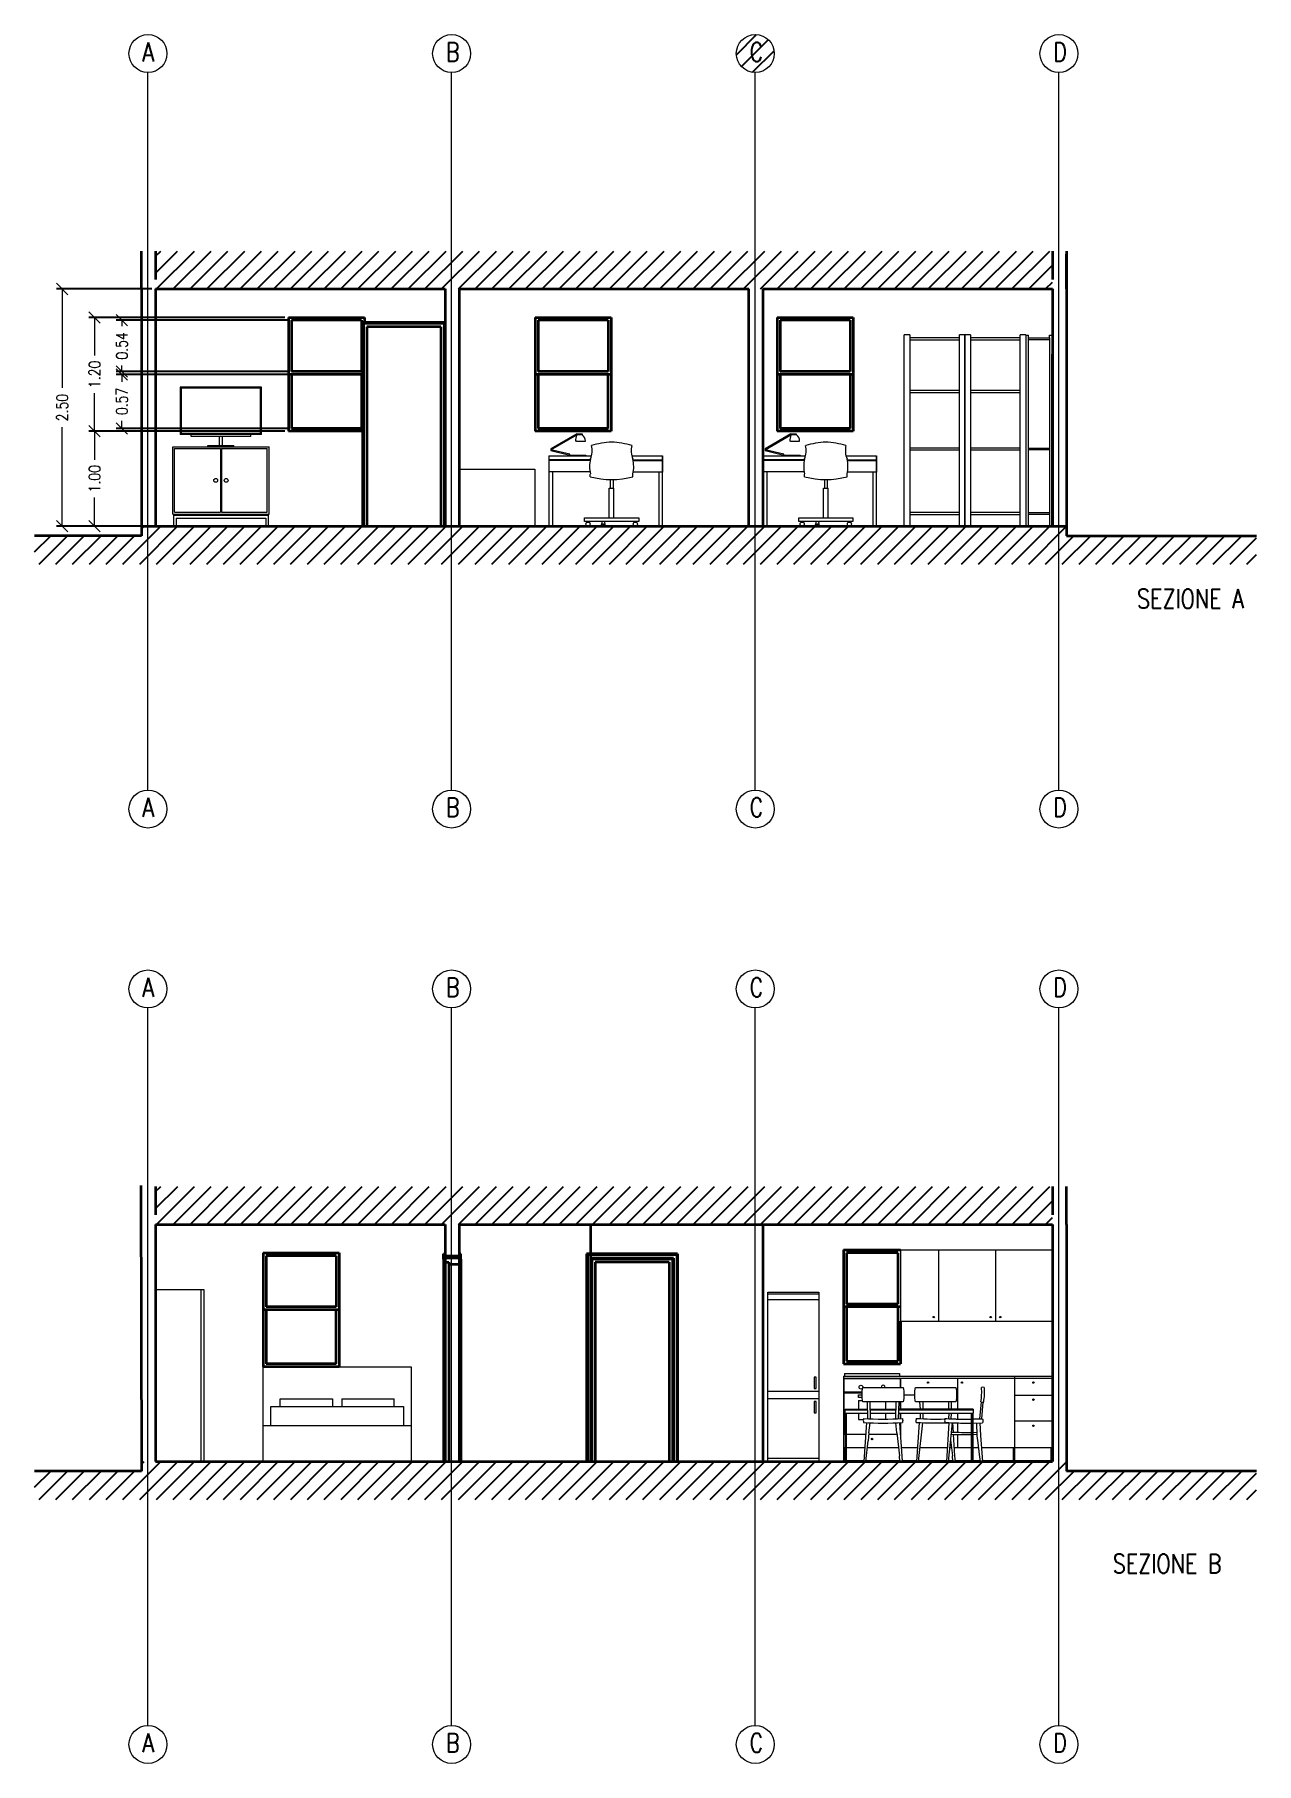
# Model space of a CAD drawing. Header units: metres. Extents: x 291.3 to 317.6, y 133.9 to 179.2.
# Drawn here: x 293.12 to 305.99, y 160.99 to 179.21 of the extents above; entities that cross this region are included whole.
import ezdxf

# ---------------------------------------------------------------- set-up
doc = ezdxf.new("R2010")
doc.units = ezdxf.units.M
for name, color, linetype, lineweight in [('A-ANNO-DIMS', 3, 'Continuous', 18), ('A-ANNO-TEXT', 3, 'Continuous', 18), ('A-ELEV-MBE1', 7, 'Continuous', 35), ('A-FURN', 8, 'Continuous', 18), ('A-SECT-MCUT', 2, 'Continuous', 35)]:
    doc.layers.add(name, color=color, linetype=linetype, lineweight=lineweight)
doc.layers.add('A-ANNO-SCRN', color=30, linetype='Continuous')
doc.styles.add('E-ROMANS', font='romans.shx', dxfattribs={"width": 0.8})
doc.dimstyles.new('E-0100_ARW_18', dxfattribs={"dimscale": 0.001, "dimtxt": 180, "dimasz": 180, "dimexe": 90, "dimexo": 60, "dimgap": 90, "dimtad": 0, "dimzin": 0, "dimdsep": 46, "dimtxsty": 'E-ROMANS', "dimblk": 'OPEN90', "dimcen": 90, "dimclrd": 256, "dimclre": 256, "dimclrt": 256, "dimadec": 0, "dimazin": 0, "dimtfac": 1, "dimtmove": 1, "dimatfit": 3, "dimldrblk": 'OPEN90', "dimfxl": 1, "dimtfill": 1, "dimtolj": 1, "dimtzin": 0, "dimarcsym": 0})

# ---------------------------------------------------------------- blocks, each defined once
blk = doc.blocks.new('_Oblique')
at = {"color": 0, "linetype": 'ByBlock', "lineweight": -2}
blk.add_line((-0.5, -0.5), (0.5, 0.5), dxfattribs=at)
blk = doc.blocks.new('*D7')
at = {"layer": 'A-ANNO-DIMS', "lineweight": -2, "transparency": 16777216}
for p, q in [((294.354, 176.526), (293.35, 176.526)), ((294.354, 174.026), (293.35, 174.026))]:
    blk.add_line(p, q, dxfattribs=at)
at = {"layer": 'A-ANNO-DIMS', "transparency": 16777216}
for p, q in [((293.41, 176.526), (293.41, 175.483)), ((293.41, 174.026), (293.41, 175.07))]:
    blk.add_line(p, q, dxfattribs=at)
at = {"layer": 'A-ANNO-DIMS', "transparency": 16777216, "xscale": 0.12, "yscale": 0.12, "zscale": 0.12}
for p, rotation in [((293.41, 176.526), 90), ((293.41, 174.026), 270)]:
    blk.add_blockref('_Oblique', p, dxfattribs=dict(at, rotation=rotation))
at = {"layer": 'A-ANNO-DIMS', "transparency": 16777216, "insert": (293.41, 175.276), "char_height": 0.12, "attachment_point": 5, "rotation": 90, "style": 'E-ROMANS', "bg_fill": 3, "box_fill_scale": 1.1, "bg_fill_color": 256, "bg_fill_true_color": 13158600, "bg_fill_transparency": 0}
blk.add_mtext('\\A1;2.50', dxfattribs=at)
blk = doc.blocks.new('_Open90')
at = {"color": 0, "linetype": 'ByBlock', "lineweight": -2}
for p, q in [((0, 0), (-1, 0)), ((-0.5, 0.5), (0, 0)), ((0, 0), (-0.5, -0.5))]:
    blk.add_line(p, q, dxfattribs=at)
blk = doc.blocks.new('*D3')
at = {"layer": 'A-ANNO-DIMS', "lineweight": -2, "transparency": 16777216}
for p, q in [((295.754, 176.226), (293.69, 176.226)), ((295.754, 175.026), (293.69, 175.026))]:
    blk.add_line(p, q, dxfattribs=at)
at = {"layer": 'A-ANNO-DIMS', "transparency": 16777216}
for p, q in [((293.75, 176.226), (293.75, 175.826)), ((293.75, 175.026), (293.75, 175.427))]:
    blk.add_line(p, q, dxfattribs=at)
at = {"layer": 'A-ANNO-DIMS', "transparency": 16777216, "xscale": 0.12, "yscale": 0.12, "zscale": 0.12}
for p, rotation in [((293.75, 176.226), 90), ((293.75, 175.026), 270)]:
    blk.add_blockref('_Oblique', p, dxfattribs=dict(at, rotation=rotation))
at = {"layer": 'A-ANNO-DIMS', "transparency": 16777216, "insert": (293.75, 175.626), "char_height": 0.12, "attachment_point": 5, "rotation": 90, "style": 'E-ROMANS', "bg_fill": 3, "box_fill_scale": 1.1, "bg_fill_color": 256, "bg_fill_true_color": 13158600, "bg_fill_transparency": 0}
blk.add_mtext('\\A1;1.20', dxfattribs=at)
blk = doc.blocks.new('*D4')
at = {"layer": 'A-ANNO-DIMS', "lineweight": -2, "transparency": 16777216}
for p, q in [((295.754, 175.026), (293.69, 175.026)), ((295.754, 174.026), (293.69, 174.026))]:
    blk.add_line(p, q, dxfattribs=at)
at = {"layer": 'A-ANNO-DIMS', "transparency": 16777216}
for p, q in [((293.75, 175.026), (293.75, 174.726)), ((293.75, 174.026), (293.75, 174.327))]:
    blk.add_line(p, q, dxfattribs=at)
at = {"layer": 'A-ANNO-DIMS', "transparency": 16777216, "xscale": 0.12, "yscale": 0.12, "zscale": 0.12}
for p, rotation in [((293.75, 175.026), 90), ((293.75, 174.026), 270)]:
    blk.add_blockref('_Oblique', p, dxfattribs=dict(at, rotation=rotation))
at = {"layer": 'A-ANNO-DIMS', "transparency": 16777216, "insert": (293.75, 174.526), "char_height": 0.12, "attachment_point": 5, "rotation": 90, "style": 'E-ROMANS', "bg_fill": 3, "box_fill_scale": 1.1, "bg_fill_color": 256, "bg_fill_true_color": 13158600, "bg_fill_transparency": 0}
blk.add_mtext('\\A1;1.00', dxfattribs=at)
blk = doc.blocks.new('*D5')
at = {"layer": 'A-ANNO-DIMS', "lineweight": -2, "transparency": 16777216}
for p, q in [((295.784, 176.196), (293.978, 176.196)), ((295.784, 175.656), (293.978, 175.656))]:
    blk.add_line(p, q, dxfattribs=at)
at = {"layer": 'A-ANNO-DIMS', "transparency": 16777216}
for p, q in [((294.038, 176.196), (294.038, 176.135)), ((294.038, 175.656), (294.038, 175.718))]:
    blk.add_line(p, q, dxfattribs=at)
at = {"layer": 'A-ANNO-DIMS', "transparency": 16777216, "xscale": 0.12, "yscale": 0.12, "zscale": 0.12}
for p, rotation in [((294.038, 176.196), 90), ((294.038, 175.656), 270)]:
    blk.add_blockref('_Oblique', p, dxfattribs=dict(at, rotation=rotation))
at = {"layer": 'A-ANNO-DIMS', "transparency": 16777216, "insert": (294.038, 175.926), "char_height": 0.12, "attachment_point": 5, "rotation": 90, "style": 'E-ROMANS', "bg_fill": 3, "box_fill_scale": 1.1, "bg_fill_color": 256, "bg_fill_true_color": 13158600, "bg_fill_transparency": 0}
blk.add_mtext('\\A1;0.54', dxfattribs=at)
blk = doc.blocks.new('*D6')
at = {"layer": 'A-ANNO-DIMS', "lineweight": -2, "transparency": 16777216}
for p, q in [((295.784, 175.626), (293.978, 175.626)), ((295.784, 175.056), (293.978, 175.056))]:
    blk.add_line(p, q, dxfattribs=at)
at = {"layer": 'A-ANNO-DIMS', "transparency": 16777216}
for p, q in [((294.038, 175.626), (294.038, 175.548)), ((294.038, 175.056), (294.038, 175.135))]:
    blk.add_line(p, q, dxfattribs=at)
at = {"layer": 'A-ANNO-DIMS', "transparency": 16777216, "xscale": 0.12, "yscale": 0.12, "zscale": 0.12}
for p, rotation in [((294.038, 175.626), 90), ((294.038, 175.056), 270)]:
    blk.add_blockref('_Oblique', p, dxfattribs=dict(at, rotation=rotation))
at = {"layer": 'A-ANNO-DIMS', "transparency": 16777216, "insert": (294.038, 175.341), "char_height": 0.12, "attachment_point": 5, "rotation": 90, "style": 'E-ROMANS', "bg_fill": 3, "box_fill_scale": 1.1, "bg_fill_color": 256, "bg_fill_true_color": 13158600, "bg_fill_transparency": 0}
blk.add_mtext('\\A1;0.57', dxfattribs=at)

msp = doc.modelspace()

# ---------------------------------------------------------------- hatches: boundary and pattern name
at = {"layer": 'A-ANNO-SCRN'}
h = msp.add_hatch(dxfattribs=at)
h.set_pattern_fill('ANSI31', color=256)
h.set_pattern_definition([(45, (200.25195, 137.24432), (-0.08838835, 0.08838835), [])])
h.paths.add_polyline_path([(300.913, 179.007, 1), (300.513, 179.007, 1)])
h.paths.add_polyline_path([(300.603, 178.874), (300.817, 178.874), (300.817, 179.174), (300.603, 179.174)], flags=24)
h = msp.add_hatch(dxfattribs=at)
h.set_pattern_fill('ANSI31', color=0)
h.set_pattern_definition([(45, (200.25195, 117.5952), (-0.08838835, 0.08838835), [])])
h.paths.add_polyline_path([(294.394, 166.668), (294.394, 167.068), (303.844, 167.068), (303.844, 166.668)])
h = msp.add_hatch(dxfattribs=at)
h.set_pattern_fill('ANSI31', color=0)
h.set_pattern_definition([(45, (200.25195, 114.6952), (-0.08838835, 0.08838835), [])])
h.paths.add_polyline_path([(293.118, 164.068), (293.118, 163.768), (305.994, 163.768), (305.994, 164.068), (303.994, 164.068), (303.994, 164.168), (294.244, 164.168), (294.244, 164.068)])

# ---------------------------------------------------------------- linework, layer by layer
at = {"layer": 'A-ANNO-DIMS'}
for p, q in [((297.513, 171.245), (297.513, 178.807)), ((300.713, 171.245), (300.713, 178.807)), ((303.913, 171.245), (303.913, 178.807)), ((294.313, 161.387), (294.313, 168.949)), ((297.513, 161.387), (297.513, 168.949)), ((300.713, 161.387), (300.713, 168.949)), ((303.913, 161.387), (303.913, 168.949))]:
    msp.add_line(p, q, dxfattribs=at)
for centre in [(294.313, 179.007), (297.513, 179.007), (300.713, 179.007), (303.913, 179.007), (294.313, 171.045), (297.513, 171.045), (300.713, 171.045), (303.913, 171.045), (294.313, 169.149), (297.513, 169.149), (300.713, 169.149), (303.913, 169.149), (294.313, 161.187), (297.513, 161.187), (300.713, 161.187), (303.913, 161.187)]:
    msp.add_circle(centre, 0.2, dxfattribs=at)
at = {"layer": 'A-ELEV-MBE1'}
for p, q in [((295.794, 176.226), (295.794, 175.026)), ((296.564, 176.196), (295.824, 176.196)), ((295.824, 176.196), (295.824, 175.656)), ((296.564, 176.196), (296.564, 175.656)), ((296.594, 176.226), (296.594, 176.171)), ((298.394, 176.226), (298.394, 175.026)), ((298.394, 176.226), (299.194, 176.226)), ((299.164, 176.196), (298.424, 176.196)), ((298.424, 176.196), (298.424, 175.656)), ((299.164, 176.196), (299.164, 175.656)), ((299.194, 176.226), (299.194, 175.026)), ((300.944, 176.226), (300.944, 175.026)), ((300.944, 176.226), (301.744, 176.226)), ((301.714, 176.196), (300.974, 176.196)), ((300.974, 176.196), (300.974, 175.656)), ((301.714, 176.196), (301.714, 175.656)), ((301.744, 176.226), (301.744, 175.026)), ((296.574, 176.171), (296.574, 174.026)), ((297.444, 176.171), (296.574, 176.171)), ((296.584, 176.161), (296.584, 174.026)), ((297.434, 176.161), (296.584, 176.161)), ((296.619, 176.126), (296.619, 174.026)), ((297.399, 176.126), (296.619, 176.126)), ((297.399, 176.126), (297.399, 174.026)), ((297.434, 176.161), (297.434, 174.026)), ((297.444, 176.171), (297.444, 174.026)), ((295.824, 175.626), (295.824, 175.056)), ((296.564, 175.626), (296.564, 175.056)), ((298.424, 175.626), (298.424, 175.056)), ((299.164, 175.056), (299.164, 175.626)), ((300.974, 175.626), (300.974, 175.056)), ((301.714, 175.626), (301.714, 175.056)), ((296.574, 175.026), (295.794, 175.026)), ((296.564, 175.056), (295.824, 175.056)), ((299.194, 175.026), (298.394, 175.026)), ((299.164, 175.056), (298.424, 175.056)), ((301.744, 175.026), (300.944, 175.026)), ((301.714, 175.056), (300.974, 175.056)), ((295.527, 166.368), (296.327, 166.368)), ((295.527, 166.368), (295.527, 165.168)), ((296.327, 166.368), (296.327, 165.168)), ((297.429, 166.303), (297.429, 166.358)), ((297.429, 166.358), (297.444, 166.358)), ((297.609, 166.358), (297.594, 166.358)), ((297.609, 166.303), (297.609, 166.358)), ((299.895, 166.358), (298.935, 166.358)), ((298.935, 166.358), (298.935, 164.168)), ((299.895, 166.358), (299.895, 164.168)), ((301.644, 166.398), (301.644, 165.198)), ((301.644, 166.398), (302.244, 166.398)), ((302.214, 166.368), (301.674, 166.368)), ((301.674, 166.368), (301.674, 165.828)), ((302.214, 166.368), (302.214, 165.828)), ((296.297, 166.338), (295.557, 166.338)), ((295.557, 166.338), (295.557, 165.798)), ((296.297, 166.338), (296.297, 165.798)), ((297.444, 166.303), (297.429, 166.303)), ((297.429, 166.303), (297.429, 164.168)), ((297.444, 166.338), (297.444, 166.268)), ((297.594, 166.313), (297.444, 166.313)), ((297.444, 166.268), (297.484, 166.268)), ((297.484, 166.268), (297.484, 166.248)), ((297.484, 166.268), (297.484, 164.168)), ((297.484, 166.248), (297.594, 166.248)), ((297.594, 166.303), (297.609, 166.303)), ((297.609, 166.303), (297.609, 164.168)), ((298.945, 166.348), (298.945, 164.168)), ((299.885, 166.348), (298.945, 166.348)), ((298.98, 166.313), (298.98, 164.168)), ((299.85, 166.313), (298.98, 166.313)), ((298.99, 166.303), (298.99, 164.168)), ((299.84, 166.303), (298.99, 166.303)), ((299.805, 166.268), (299.025, 166.268)), ((299.025, 166.268), (299.025, 164.168)), ((299.805, 166.268), (299.805, 164.168)), ((299.84, 166.303), (299.84, 164.168)), ((299.85, 166.313), (299.85, 164.168)), ((299.885, 166.348), (299.885, 164.168)), ((295.557, 165.768), (295.557, 165.198)), ((296.297, 165.198), (296.297, 165.768)), ((301.674, 165.798), (301.674, 165.228)), ((302.214, 165.798), (302.214, 165.228)), ((302.244, 165.648), (302.244, 165.198)), ((296.327, 165.168), (295.527, 165.168)), ((296.297, 165.198), (295.557, 165.198)), ((301.644, 165.198), (302.244, 165.198)), ((301.674, 165.228), (302.214, 165.228))]:
    msp.add_line(p, q, dxfattribs=at)
for points in [[(296.564, 175.656), (295.824, 175.656)], [(299.164, 175.656), (298.424, 175.656)], [(301.714, 175.656), (300.974, 175.656)], [(296.574, 175.626), (295.794, 175.626)], [(299.194, 175.626), (298.394, 175.626)], [(301.744, 175.626), (300.944, 175.626)], [(297.444, 166.268), (297.444, 164.168)], [(302.214, 165.828), (301.674, 165.828)], [(296.327, 165.768), (295.527, 165.768)], [(296.297, 165.798), (295.557, 165.798)], [(302.244, 165.798), (301.644, 165.798)]]:
    msp.add_lwpolyline(points, dxfattribs=at)
at = {"layer": 'A-FURN'}
for p, q in [((302.283, 174.026), (302.283, 176.041)), ((302.34, 176.041), (302.283, 176.041)), ((302.34, 176.041), (302.34, 174.026)), ((302.866, 176.01), (302.34, 176.01)), ((302.866, 174.026), (302.866, 176.041)), ((302.923, 176.041), (302.866, 176.041)), ((302.923, 176.041), (302.923, 174.026)), ((302.923, 174.026), (302.923, 176.041)), ((302.98, 176.041), (302.923, 176.041)), ((302.98, 176.041), (302.98, 174.026)), ((303.506, 176.01), (302.98, 176.01)), ((303.506, 174.026), (303.506, 176.041)), ((303.563, 176.041), (303.506, 176.041)), ((303.563, 176.041), (303.563, 174.026)), ((303.563, 176.04), (303.563, 174.026)), ((303.563, 176.04), (303.593, 176.04)), ((303.593, 176.01), (303.593, 176.04)), ((303.593, 174.026), (303.593, 176.01)), ((303.593, 176.01), (303.814, 176.01)), ((303.814, 176.01), (303.814, 176.04)), ((303.814, 176.04), (303.844, 176.04)), ((303.814, 176.01), (303.814, 174.026)), ((302.34, 175.99), (302.866, 175.99)), ((302.98, 175.99), (303.506, 175.99)), ((303.814, 175.99), (303.593, 175.99)), ((294.652, 175.49), (294.652, 174.994)), ((295.508, 175.49), (294.652, 175.49)), ((294.662, 175.48), (294.662, 175.004)), ((295.498, 175.48), (294.662, 175.48)), ((295.498, 175.004), (295.498, 175.48)), ((295.508, 174.994), (295.508, 175.49)), ((302.866, 175.456), (302.34, 175.456)), ((302.34, 175.436), (302.866, 175.436)), ((303.506, 175.456), (302.98, 175.456)), ((302.98, 175.436), (303.506, 175.436)), ((303.814, 175.256), (303.814, 175.236)), ((295.508, 174.994), (294.652, 174.994)), ((295.498, 175.004), (294.662, 175.004)), ((294.767, 174.973), (294.767, 174.994)), ((295.397, 174.973), (294.767, 174.973)), ((295.067, 174.878), (295.067, 174.973)), ((295.097, 174.878), (295.097, 174.973)), ((295.397, 174.973), (295.397, 174.994)), ((298.831, 174.998), (298.559, 174.842)), ((298.559, 174.832), (298.831, 174.988)), ((298.828, 174.922), (298.819, 174.922)), ((298.828, 174.922), (298.923, 174.922)), ((298.831, 174.998), (298.889, 174.998)), ((298.831, 174.988), (298.831, 174.998)), ((298.889, 174.988), (298.831, 174.988)), ((298.889, 174.998), (298.889, 174.988)), ((298.889, 174.998), (298.889, 174.988)), ((301.088, 174.998), (300.816, 174.842)), ((300.816, 174.832), (301.088, 174.988)), ((301.085, 174.922), (301.076, 174.922)), ((301.085, 174.922), (301.18, 174.922)), ((301.088, 174.998), (301.145, 174.998)), ((301.088, 174.988), (301.088, 174.998)), ((301.145, 174.988), (301.088, 174.988)), ((301.145, 174.998), (301.145, 174.988)), ((301.145, 174.998), (301.145, 174.988)), ((294.574, 174.153), (294.574, 174.864)), ((294.574, 174.153), (294.574, 174.864)), ((294.574, 174.864), (295.59, 174.864)), ((294.594, 174.173), (294.594, 174.844)), ((294.594, 174.844), (295.077, 174.844)), ((294.945, 174.878), (295.218, 174.878)), ((294.945, 174.864), (294.945, 174.878)), ((295.077, 174.844), (295.077, 174.173)), ((295.087, 174.844), (295.57, 174.844)), ((295.087, 174.844), (295.087, 174.173)), ((295.218, 174.864), (295.218, 174.878)), ((295.57, 174.173), (295.57, 174.844)), ((295.59, 174.153), (295.59, 174.864)), ((298.537, 174.766), (298.986, 174.766)), ((298.537, 174.766), (298.537, 174.026)), ((298.559, 174.842), (298.559, 174.832)), ((298.559, 174.832), (298.559, 174.822)), ((298.758, 174.786), (298.559, 174.832)), ((298.559, 174.822), (298.758, 174.776)), ((298.748, 174.776), (298.748, 174.771)), ((298.748, 174.776), (298.928, 174.776)), ((298.748, 174.776), (298.838, 174.776)), ((298.748, 174.766), (298.748, 174.776)), ((298.748, 174.776), (298.758, 174.776)), ((298.928, 174.766), (298.748, 174.766)), ((298.758, 174.776), (298.758, 174.786)), ((298.838, 174.776), (298.838, 174.776)), ((298.928, 174.776), (298.928, 174.766)), ((299.413, 174.766), (299.735, 174.766)), ((299.735, 174.026), (299.735, 174.766)), ((299.735, 174.766), (299.735, 174.766)), ((299.735, 174.766), (299.735, 174.766)), ((299.735, 174.766), (299.735, 174.726)), ((299.735, 174.716), (299.735, 174.766)), ((299.735, 174.766), (299.735, 174.716)), ((300.794, 174.766), (301.243, 174.766)), ((300.816, 174.842), (300.816, 174.822)), ((301.015, 174.786), (300.816, 174.832)), ((300.816, 174.822), (301.015, 174.776)), ((301.005, 174.776), (301.005, 174.771)), ((301.005, 174.776), (301.185, 174.776)), ((301.005, 174.776), (301.095, 174.776)), ((301.005, 174.766), (301.005, 174.776)), ((301.005, 174.776), (301.015, 174.776)), ((301.185, 174.766), (301.005, 174.766)), ((301.015, 174.776), (301.015, 174.786)), ((301.095, 174.776), (301.095, 174.776)), ((301.185, 174.776), (301.185, 174.766)), ((301.669, 174.766), (301.991, 174.766)), ((301.991, 174.026), (301.991, 174.766)), ((301.991, 174.766), (301.991, 174.766)), ((301.991, 174.766), (301.991, 174.766)), ((301.991, 174.766), (301.991, 174.726)), ((301.991, 174.716), (301.991, 174.766)), ((301.991, 174.766), (301.991, 174.716)), ((302.866, 174.849), (302.34, 174.849)), ((302.34, 174.829), (302.866, 174.829)), ((303.506, 174.849), (302.98, 174.849)), ((302.98, 174.829), (303.506, 174.829)), ((303.593, 174.849), (303.814, 174.849)), ((303.814, 174.829), (303.593, 174.829)), ((297.594, 174.626), (298.391, 174.626)), ((298.391, 174.626), (298.391, 174.026)), ((298.974, 174.726), (298.537, 174.726)), ((298.537, 174.721), (298.973, 174.721)), ((298.537, 174.721), (298.537, 174.601)), ((298.537, 174.601), (298.97, 174.601)), ((298.537, 174.601), (298.577, 174.601)), ((298.577, 174.601), (298.577, 174.026)), ((298.974, 174.546), (298.974, 174.576)), ((299.424, 174.546), (299.424, 174.576)), ((299.735, 174.721), (299.426, 174.721)), ((299.735, 174.716), (299.427, 174.716)), ((299.735, 174.596), (299.428, 174.596)), ((299.735, 174.596), (299.695, 174.596)), ((299.695, 174.596), (299.695, 174.026)), ((299.735, 174.726), (299.735, 174.726)), ((299.735, 174.726), (299.735, 174.721)), ((299.735, 174.721), (299.735, 174.721)), ((299.735, 174.721), (299.735, 174.716)), ((299.735, 174.716), (299.735, 174.704)), ((299.735, 174.716), (299.735, 174.596)), ((301.23, 174.726), (300.794, 174.726)), ((300.794, 174.721), (301.229, 174.721)), ((300.794, 174.601), (301.227, 174.601)), ((300.834, 174.601), (300.834, 174.026)), ((301.231, 174.546), (301.231, 174.576)), ((301.681, 174.546), (301.681, 174.576)), ((301.991, 174.721), (301.683, 174.721)), ((301.991, 174.716), (301.684, 174.716)), ((301.991, 174.596), (301.685, 174.596)), ((301.991, 174.596), (301.951, 174.596)), ((301.951, 174.596), (301.951, 174.026)), ((301.991, 174.726), (301.991, 174.726)), ((301.991, 174.726), (301.991, 174.721)), ((301.991, 174.721), (301.991, 174.721)), ((301.991, 174.721), (301.991, 174.716)), ((301.991, 174.716), (301.991, 174.704)), ((301.991, 174.716), (301.991, 174.596)), ((303.814, 174.649), (303.814, 174.629)), ((299.174, 174.114), (299.174, 174.426)), ((299.174, 174.426), (299.224, 174.426)), ((299.184, 174.516), (299.184, 174.426)), ((299.214, 174.516), (299.214, 174.426)), ((299.224, 174.114), (299.224, 174.426)), ((301.431, 174.114), (301.431, 174.426)), ((301.431, 174.426), (301.481, 174.426)), ((301.441, 174.516), (301.441, 174.426)), ((301.471, 174.516), (301.471, 174.426)), ((301.481, 174.114), (301.481, 174.426)), ((294.574, 174.153), (295.59, 174.153)), ((294.583, 174.153), (294.583, 174.026)), ((294.583, 174.142), (295.581, 174.142)), ((294.594, 174.173), (295.077, 174.173)), ((294.61, 174.112), (295.554, 174.112)), ((294.61, 174.112), (294.61, 174.026)), ((295.087, 174.173), (295.57, 174.173)), ((295.554, 174.112), (295.554, 174.026)), ((295.581, 174.153), (295.581, 174.026)), ((298.914, 174.114), (299.485, 174.114)), ((298.914, 174.074), (298.914, 174.114)), ((299.485, 174.074), (298.914, 174.074)), ((298.936, 174.074), (298.936, 174.064)), ((298.965, 174.074), (298.965, 174.064)), ((299.092, 174.048), (299.127, 174.048)), ((299.127, 174.048), (299.092, 174.048)), ((299.095, 174.074), (299.095, 174.064)), ((299.095, 174.074), (299.095, 174.064)), ((299.124, 174.074), (299.124, 174.064)), ((299.434, 174.074), (299.434, 174.064)), ((299.463, 174.074), (299.463, 174.064)), ((299.485, 174.114), (299.485, 174.074)), ((301.171, 174.114), (301.741, 174.114)), ((301.171, 174.074), (301.171, 174.114)), ((301.741, 174.074), (301.171, 174.074)), ((301.192, 174.074), (301.192, 174.064)), ((301.221, 174.074), (301.221, 174.064)), ((301.348, 174.048), (301.384, 174.048)), ((301.384, 174.048), (301.348, 174.048)), ((301.351, 174.074), (301.351, 174.064)), ((301.351, 174.074), (301.351, 174.064)), ((301.381, 174.074), (301.381, 174.064)), ((301.691, 174.074), (301.691, 174.064)), ((301.72, 174.074), (301.72, 174.064)), ((301.741, 174.114), (301.741, 174.074)), ((302.283, 174.026), (301.991, 174.026)), ((302.34, 174.026), (302.283, 174.026)), ((302.866, 174.169), (302.34, 174.169)), ((302.34, 174.149), (302.866, 174.149)), ((302.923, 174.026), (302.866, 174.026)), ((302.98, 174.026), (302.923, 174.026)), ((303.506, 174.169), (302.98, 174.169)), ((302.98, 174.149), (303.506, 174.149)), ((303.563, 174.026), (303.506, 174.026)), ((303.563, 174.026), (303.593, 174.026)), ((303.593, 174.169), (303.814, 174.169)), ((303.814, 174.149), (303.593, 174.149)), ((302.244, 166.398), (303.844, 166.398)), ((302.244, 166.398), (302.244, 165.648)), ((302.644, 166.398), (302.644, 165.648)), ((303.244, 166.398), (303.244, 165.648)), ((294.904, 165.978), (294.394, 165.978)), ((294.874, 164.168), (294.874, 165.978)), ((294.904, 164.168), (294.904, 165.978)), ((300.844, 164.168), (300.844, 165.952)), ((300.844, 165.952), (301.384, 165.952)), ((301.384, 165.934), (300.844, 165.934)), ((300.844, 165.877), (301.384, 165.877)), ((301.384, 165.952), (301.384, 164.168)), ((302.244, 165.648), (303.844, 165.648)), ((295.527, 164.168), (295.527, 165.168)), ((295.527, 165.168), (297.087, 165.168)), ((297.087, 165.168), (297.087, 164.168)), ((301.654, 165.098), (302.234, 165.098)), ((301.654, 165.098), (301.654, 165.068)), ((302.234, 165.098), (302.234, 165.068)), ((301.384, 164.907), (300.844, 164.907)), ((301.644, 165.068), (303.444, 165.068)), ((301.644, 165.068), (301.644, 165.048)), ((301.644, 165.048), (301.644, 164.168)), ((301.644, 165.048), (303.844, 165.048)), ((301.649, 164.453), (301.649, 165.043)), ((301.649, 165.043), (302.239, 165.043)), ((301.649, 164.903), (301.84, 164.903)), ((301.649, 164.893), (301.839, 164.893)), ((302.239, 165.043), (302.239, 164.95)), ((302.244, 165.048), (302.244, 164.95)), ((302.844, 165.048), (302.844, 164.712)), ((303.444, 165.068), (303.444, 164.168)), ((303.444, 165.068), (303.844, 165.068)), ((295.607, 164.548), (295.607, 164.748)), ((295.607, 164.748), (297.007, 164.748)), ((295.707, 164.748), (295.707, 164.828)), ((295.707, 164.828), (296.257, 164.828)), ((296.257, 164.828), (296.257, 164.748)), ((296.357, 164.828), (296.357, 164.748)), ((296.357, 164.828), (296.907, 164.828)), ((296.907, 164.748), (296.907, 164.828)), ((297.007, 164.748), (297.007, 164.548)), ((300.844, 164.832), (301.384, 164.832)), ((301.66, 164.719), (301.893, 164.719)), ((301.66, 164.677), (301.66, 164.719)), ((301.799, 164.873), (301.838, 164.873)), ((301.799, 164.843), (301.799, 164.873)), ((301.839, 164.843), (301.799, 164.843)), ((301.799, 164.813), (301.843, 164.813)), ((301.799, 164.813), (301.799, 164.719)), ((301.824, 164.712), (301.893, 164.712)), ((301.891, 164.798), (301.896, 164.62)), ((301.919, 164.797), (301.925, 164.619)), ((301.922, 164.719), (302.197, 164.719)), ((301.922, 164.712), (302.197, 164.712)), ((302.089, 164.719), (302.089, 164.796)), ((302.194, 164.618), (302.199, 164.796)), ((302.223, 164.619), (302.228, 164.796)), ((302.239, 164.796), (302.239, 164.712)), ((302.244, 164.796), (302.244, 164.712)), ((302.393, 164.868), (302.28, 164.868)), ((302.445, 164.798), (302.449, 164.719)), ((302.477, 164.797), (302.477, 164.719)), ((302.752, 164.719), (302.754, 164.796)), ((302.78, 164.719), (302.782, 164.796)), ((302.844, 164.868), (302.834, 164.868)), ((303.009, 164.719), (303.009, 164.677)), ((303.081, 164.618), (303.096, 164.796)), ((303.1, 164.619), (303.115, 164.795)), ((303.444, 164.868), (303.844, 164.868)), ((295.527, 164.548), (297.087, 164.548)), ((301.66, 164.677), (301.66, 164.168)), ((301.799, 164.677), (301.799, 164.613)), ((301.799, 164.613), (301.853, 164.613)), ((301.826, 164.677), (301.894, 164.677)), ((301.884, 164.579), (301.858, 164.168)), ((301.911, 164.471), (301.923, 164.577)), ((301.923, 164.677), (302.196, 164.677)), ((302.089, 164.616), (302.089, 164.677)), ((302.206, 164.471), (302.195, 164.577)), ((302.233, 164.578), (302.24, 164.471)), ((302.239, 164.677), (302.239, 164.62)), ((302.239, 164.578), (302.239, 164.494)), ((302.244, 164.677), (302.244, 164.62)), ((302.244, 164.579), (302.244, 164.415)), ((302.439, 164.579), (302.412, 164.168)), ((302.434, 164.168), (302.477, 164.578)), ((302.449, 164.677), (302.45, 164.62)), ((302.477, 164.677), (302.477, 164.619)), ((302.711, 164.617), (302.712, 164.617)), ((302.753, 164.578), (302.727, 164.168)), ((302.748, 164.168), (302.791, 164.576)), ((302.751, 164.677), (302.75, 164.619)), ((302.777, 164.62), (302.78, 164.677)), ((302.777, 164.62), (302.817, 164.622)), ((302.791, 164.576), (302.798, 164.478)), ((302.817, 164.622), (302.819, 164.617)), ((302.844, 164.677), (302.844, 164.616)), ((302.844, 164.574), (302.844, 164.476)), ((302.869, 164.615), (302.922, 164.615)), ((302.875, 164.574), (302.926, 164.574)), ((303.009, 164.617), (303.108, 164.62)), ((303.009, 164.574), (303.109, 164.578)), ((303.043, 164.575), (303.049, 164.441)), ((303.08, 164.577), (303.087, 164.442)), ((303.844, 164.593), (303.444, 164.593)), ((301.66, 164.453), (301.649, 164.453)), ((301.876, 164.453), (301.674, 164.453)), ((301.879, 164.168), (301.903, 164.388)), ((301.911, 164.471), (301.903, 164.388)), ((302.208, 164.453), (301.91, 164.453)), ((302.206, 164.471), (302.232, 164.228)), ((302.24, 164.471), (302.256, 164.228)), ((302.772, 164.396), (302.79, 164.229)), ((302.799, 164.455), (302.814, 164.229)), ((302.844, 164.454), (302.844, 164.318)), ((302.888, 164.476), (302.993, 164.476)), ((302.89, 164.453), (302.937, 164.453)), ((302.937, 164.453), (302.993, 164.453)), ((303.009, 164.476), (303.047, 164.477)), ((303.009, 164.454), (303.048, 164.456)), ((303.049, 164.441), (303.059, 164.366)), ((303.059, 164.366), (303.074, 164.242)), ((303.087, 164.442), (303.108, 164.168)), ((297.087, 164.168), (295.527, 164.168)), ((301.384, 164.202), (300.844, 164.202)), ((300.915, 164.168), (301.513, 164.168)), ((301.644, 164.318), (301.66, 164.318)), ((301.659, 164.168), (301.659, 164.318)), ((301.659, 164.178), (301.859, 164.178)), ((301.674, 164.318), (301.868, 164.318)), ((301.88, 164.178), (302.237, 164.178)), ((301.895, 164.318), (302.222, 164.318)), ((302.238, 164.168), (302.232, 164.228)), ((302.25, 164.318), (302.422, 164.318)), ((302.256, 164.228), (302.26, 164.168)), ((302.259, 164.178), (302.413, 164.178)), ((302.435, 164.178), (302.727, 164.178)), ((302.45, 164.318), (302.736, 164.318)), ((302.539, 164.178), (302.539, 164.168)), ((302.549, 164.178), (302.549, 164.168)), ((302.749, 164.178), (302.795, 164.178)), ((302.764, 164.318), (302.78, 164.318)), ((302.796, 164.168), (302.79, 164.229)), ((302.808, 164.318), (302.993, 164.318)), ((302.814, 164.229), (302.818, 164.168)), ((302.817, 164.178), (302.993, 164.178)), ((303.009, 164.318), (303.065, 164.318)), ((303.009, 164.178), (303.082, 164.178)), ((303.074, 164.242), (303.084, 164.168)), ((303.097, 164.318), (303.444, 164.318)), ((303.108, 164.178), (303.429, 164.178)), ((303.429, 164.318), (303.429, 164.168)), ((303.444, 164.318), (303.844, 164.318)), ((303.444, 164.178), (303.829, 164.178)), ((303.829, 164.318), (303.829, 164.168))]:
    msp.add_line(p, q, dxfattribs=at)
for points in [[(301.355, 165.057), (301.335, 165.057), (301.335, 164.937), (301.355, 164.937), (301.355, 164.977)], [(301.355, 164.802), (301.335, 164.802), (301.335, 164.682), (301.355, 164.682), (301.355, 164.722)]]:
    msp.add_lwpolyline(points, close=True, dxfattribs=at)
for points in [[(301.847, 164.95), (302.272, 164.95, -0.092959), (302.272, 164.796, -0.002126), (301.846, 164.798, -0.109257), (301.847, 164.95, -0.276267)], [(302.402, 164.95), (302.827, 164.95, -0.092959), (302.827, 164.796, -0.002126), (302.4, 164.798, -0.109257), (302.402, 164.95, -0.276267)], [(303.09, 164.796, 0.066438), (303.097, 164.95, 3.035344)], [(303.12, 164.796, 0.066438), (303.127, 164.95, 3.035344)], [(301.855, 164.622, 0.162787), (301.855, 164.581, 0.892277)], [(302.263, 164.621, -0.16523), (302.263, 164.58, -0.892277)], [(302.41, 164.623, 0.162787), (302.409, 164.581, 0.892277)], [(302.712, 164.621, 0.162787), (302.712, 164.58, 0.892277)], [(303.108, 164.62, -0.162787), (303.109, 164.578, -0.892277)]]:
    msp.add_lwpolyline(points, format="xyb", dxfattribs=at)
at = {"layer": 'A-FURN', "lineweight": 0}
for points in [[(301.66, 164.712), (301.824, 164.712)], [(302.225, 164.712), (303.009, 164.712)], [(303.009, 164.719), (302.226, 164.719)], [(301.66, 164.677), (301.826, 164.677)], [(301.674, 164.168), (301.674, 164.677)], [(302.224, 164.677), (303.009, 164.677)], [(302.993, 164.677), (302.993, 164.168)], [(302.993, 164.168), (302.993, 164.677), (303.009, 164.677)], [(303.009, 164.168), (303.009, 164.677)]]:
    msp.add_lwpolyline(points, dxfattribs=at)
at = {"layer": 'A-FURN'}
for centre, radius in [((295.027, 174.509), 0.02), ((295.137, 174.509), 0.02), ((298.95, 174.048), 0.0216), ((299.449, 174.048), 0.0216), ((301.207, 174.048), 0.0216), ((301.705, 174.048), 0.0216), ((302.594, 165.691), 0.0075), ((303.194, 165.691), 0.0075), ((303.294, 165.691), 0.0075), ((301.827, 164.953), 0.02), ((302.534, 165.001), 0.0075), ((302.89, 165.001), 0.0075), ((303.644, 165.001), 0.0075), ((303.644, 164.821), 0.0075), ((303.644, 164.546), 0.0075), ((301.944, 164.406), 0.0075)]:
    msp.add_circle(centre, radius, dxfattribs=at)
for centre, radius, start, end in [((299.013, 174.921), 0.194, 159.8592, 179.8045), ((298.847, 174.925), 0.0759, 358.3182, 56.6331), ((299.286, 173.78), 1.136, 94.3737, 105.2596), ((299.113, 173.78), 1.136, 74.7404, 85.6263), ((301.27, 174.921), 0.194, 159.8592, 179.8045), ((301.104, 174.925), 0.0759, 358.3182, 56.6331), ((301.543, 173.78), 1.136, 94.3737, 105.2596), ((301.369, 173.78), 1.136, 74.7404, 85.6263), ((299.352, 174.653), 0.385, 167.776, 191.5237), ((298.769, 174.823), 0.225, 336.9384, 13.5907), ((299.63, 174.823), 0.225, 166.4093, 203.0616), ((299.047, 174.653), 0.385, 348.4763, 12.224), ((301.608, 174.653), 0.385, 167.776, 191.5237), ((301.025, 174.823), 0.225, 336.9384, 13.5907), ((301.887, 174.823), 0.225, 166.4093, 203.0616), ((301.304, 174.653), 0.385, 348.4763, 12.224), ((299.199, 175.372), 0.855, 254.746, 285.254), ((301.456, 175.372), 0.855, 254.746, 285.254), ((302.061, 164.953), 0.02, 352.3592, 187.6408), ((303.11, 164.894), 0.058, 73.6382, 103.6835), ((303.109, 164.956), 0.161, 263.4091, 274.1747), ((302.067, 168.019), 3.403, 266.4288, 273.2974), ((302.068, 167.977), 3.403, 266.4134, 273.2991), ((302.613, 167.73), 3.155, 266.3033, 272.5482), ((302.622, 168.019), 3.403, 266.4288, 271.5007), ((302.925, 168.063), 3.448, 266.4571, 269.0731), ((302.925, 167.972), 3.398, 266.4069, 269.1617), ((302.925, 168.063), 3.448, 269.9452, 271.1259), ((302.951, 166.195), 1.622, 269.0903, 271.4632), ((302.915, 167.448), 2.995, 267.4035, 269.5384), ((302.92, 167.62), 3.144, 267.4639, 269.4043)]:
    msp.add_arc(centre, radius, start, end, dxfattribs=at)
for centre, ratio, start_param in [((299.101, 174.048), 0.430708, -2.397974), ((299.118, 174.048), 0.429752, -1.570796), ((301.358, 174.048), 0.430708, -2.397974), ((301.374, 174.048), 0.429752, -1.570796)]:
    msp.add_ellipse(centre, major_axis=(0, -0.0216), ratio=ratio, start_param=start_param, end_param=1.570796, dxfattribs=at)
at = {"layer": 'A-FURN', "extrusion": (0, 0, -1)}
for centre, ratio, start_param in [((299.101, 174.048), 0.429752, -1.570796), ((299.118, 174.048), 0.430708, -2.397974), ((301.357, 174.048), 0.429752, -1.570796), ((301.374, 174.048), 0.430708, -2.397974)]:
    msp.add_ellipse(centre, major_axis=(0, -0.0216), ratio=ratio, start_param=start_param, end_param=1.570796, dxfattribs=at)
at = {"layer": 'A-SECT-MCUT', "color": 2}
for p, q in [((294.244, 176.526), (294.244, 176.926)), ((294.394, 176.926), (294.394, 176.626)), ((303.844, 176.926), (303.844, 176.626)), ((303.994, 176.926), (303.994, 173.926)), ((303.994, 176.526), (303.994, 176.894)), ((294.244, 176.526), (294.244, 174.026)), ((294.394, 176.526), (297.444, 176.526)), ((294.394, 176.526), (294.394, 174.026)), ((294.394, 176.526), (297.444, 176.526)), ((297.594, 176.526), (300.644, 176.526)), ((297.594, 176.526), (300.644, 176.526)), ((300.644, 174.026), (300.644, 176.526)), ((300.794, 176.526), (303.844, 176.526)), ((303.844, 176.526), (303.844, 174.026)), ((303.844, 174.026), (303.844, 175.84)), ((294.244, 174.026), (303.994, 174.026)), ((294.244, 174.026), (294.244, 173.926)), ((294.244, 173.926), (293.118, 173.926)), ((303.994, 173.926), (305.994, 173.926)), ((294.237, 167.076), (294.244, 164.068)), ((294.394, 167.068), (294.394, 166.768)), ((303.844, 167.068), (303.844, 166.768)), ((303.994, 166.668), (303.994, 167.068)), ((294.394, 166.668), (297.444, 166.668)), ((294.394, 166.668), (294.394, 164.168)), ((294.394, 166.668), (297.444, 166.668)), ((297.594, 166.668), (300.644, 166.668)), ((297.594, 166.668), (300.794, 166.668)), ((298.98, 164.168), (298.98, 166.668)), ((300.794, 166.668), (303.844, 166.668)), ((303.844, 166.668), (303.844, 164.168)), ((303.994, 166.668), (303.994, 164.068)), ((294.394, 164.168), (303.844, 164.168)), ((294.244, 164.068), (293.118, 164.068)), ((305.994, 164.068), (303.994, 164.068))]:
    msp.add_line(p, q, dxfattribs=at)
at = {"layer": 'A-SECT-MCUT'}
msp.add_line((297.444, 166.338), (297.594, 166.338), dxfattribs=at)
at = {"layer": 'A-SECT-MCUT', "color": 2}
for points in [[(297.444, 176.526), (297.444, 174.026)], [(297.594, 176.526), (297.594, 174.026)], [(300.794, 176.526), (300.794, 174.026)], [(297.444, 166.668), (297.444, 166.338)], [(297.594, 166.668), (297.594, 164.168)], [(300.794, 166.668), (300.794, 164.168)]]:
    msp.add_lwpolyline(points, dxfattribs=at)

# ---------------------------------------------------------------- texts
at = {"layer": 'A-ANNO-TEXT', "char_height": 0.2, "attachment_point": 1, "style": 'E-ROMANS'}
for s, width, insert in [('A', 0.34021, (294.253, 179.124)), ('B', 0.34021, (297.453, 179.124)), ('C', 0.34021, (300.653, 179.124)), ('D', 0.34021, (303.853, 179.124)), ('SEZIONE A', 3.80072, (304.736, 173.361)), ('A', 0.34021, (294.253, 171.163)), ('B', 0.34021, (297.453, 171.163)), ('C', 0.34021, (300.653, 171.163)), ('D', 0.34021, (303.853, 171.163)), ('A', 0.34021, (294.253, 169.266)), ('B', 0.34021, (297.453, 169.266)), ('C', 0.34021, (300.653, 169.266)), ('D', 0.34021, (303.853, 169.266)), ('SEZIONE B', 3.80072, (304.48, 163.192)), ('A', 0.34021, (294.253, 161.304)), ('B', 0.34021, (297.453, 161.304)), ('C', 0.34021, (300.653, 161.304)), ('D', 0.34021, (303.853, 161.304))]:
    msp.add_mtext_dynamic_manual_height_columns(s, width=width, gutter_width=9, heights=[0], dxfattribs=dict(at, insert=insert))

# ---------------------------------------------------------------- next in the draw order: dimensions: what is measured, and where the dimension line sits
at = {"layer": 'A-ANNO-DIMS'}
dim = msp.add_linear_dim(base=(293.41, 174.026), p1=(294.394, 176.526), p2=(294.394, 174.026), angle=90, dimstyle='E-0100_ARW_18', override={"dimtxt": 120, "dimasz": 120, "dimexe": 60, "dimexo": 40, "dimgap": 60, "dimblk": 'Oblique', "dimcen": 60, "dimlwd": 65535}, dxfattribs=at)
dim.commit()
dim.dimension.update_dxf_attribs({"geometry": '*D7', "text_midpoint": (293.41, 175.276)})

# ---------------------------------------------------------------- next in the draw order: hatches: boundary and pattern name
at = {"layer": 'A-ANNO-SCRN'}
h = msp.add_hatch(dxfattribs=at)
h.set_pattern_fill('ANSI31', color=0)
h.set_pattern_definition([(45, (200.25195, 127.45357), (-0.08838835, 0.08838835), [])])
h.paths.add_polyline_path([(294.394, 176.526), (294.394, 176.926), (303.844, 176.926), (303.844, 176.526)])

# ---------------------------------------------------------------- next in the draw order: dimensions: what is measured, and where the dimension line sits
at = {"layer": 'A-ANNO-DIMS'}
dim = msp.add_linear_dim(base=(293.75, 176.226), p1=(295.794, 175.026), p2=(295.794, 176.226), angle=90, dimstyle='E-0100_ARW_18', override={"dimtxt": 120, "dimasz": 120, "dimexe": 60, "dimexo": 40, "dimgap": 60, "dimblk": 'Oblique', "dimcen": 60, "dimlwd": 65535}, dxfattribs=at)
dim.commit()
dim.dimension.update_dxf_attribs({"geometry": '*D3', "text_midpoint": (293.75, 175.626)})

# ---------------------------------------------------------------- next in the draw order: dimensions: what is measured, and where the dimension line sits
for base, p1, p2, picture, middle in [((294.038, 176.196), (295.824, 175.656), (295.824, 176.196), '*D5', (294.038, 175.926)), ((293.75, 174.026), (295.794, 175.026), (295.794, 174.026), '*D4', (293.75, 174.526))]:
    dim = msp.add_linear_dim(base=base, p1=p1, p2=p2, angle=90, dimstyle='E-0100_ARW_18', override={"dimtxt": 120, "dimasz": 120, "dimexe": 60, "dimexo": 40, "dimgap": 60, "dimblk": 'Oblique', "dimcen": 60, "dimlwd": 65535}, dxfattribs=at)
    dim.commit()
    dim.dimension.update_dxf_attribs({"geometry": picture, "text_midpoint": middle})

# ---------------------------------------------------------------- next in the draw order: hatches: boundary and pattern name
at = {"layer": 'A-ANNO-SCRN'}
h = msp.add_hatch(dxfattribs=at)
h.set_pattern_fill('ANSI31', color=0)
h.set_pattern_definition([(45, (200.25195, 124.55357), (-0.08838835, 0.08838835), [])])
h.paths.add_polyline_path([(293.118, 173.926), (293.118, 173.626), (305.994, 173.626), (305.994, 173.926), (303.994, 173.926), (303.994, 174.026), (294.244, 174.026), (294.244, 173.926)])

# ---------------------------------------------------------------- next in the draw order: linework, layer by layer
at = {"layer": 'A-ELEV-MBE1'}
msp.add_line((295.794, 176.226), (296.594, 176.226), dxfattribs=at)

# ---------------------------------------------------------------- next in the draw order: dimensions: what is measured, and where the dimension line sits
at = {"layer": 'A-ANNO-DIMS'}
dim = msp.add_linear_dim(base=(294.038, 175.056), p1=(295.824, 175.626), p2=(295.824, 175.056), angle=90, dimstyle='E-0100_ARW_18', override={"dimtxt": 120, "dimasz": 120, "dimexe": 60, "dimexo": 40, "dimgap": 60, "dimblk": 'Oblique', "dimcen": 60, "dimlwd": 65535}, dxfattribs=at)
dim.commit()
dim.dimension.update_dxf_attribs({"geometry": '*D6', "text_midpoint": (294.038, 175.341)})

# ---------------------------------------------------------------- next in the draw order: linework, layer by layer
msp.add_line((294.313, 171.245), (294.313, 178.807), dxfattribs=at)

doc.saveas('drawing.dxf')
